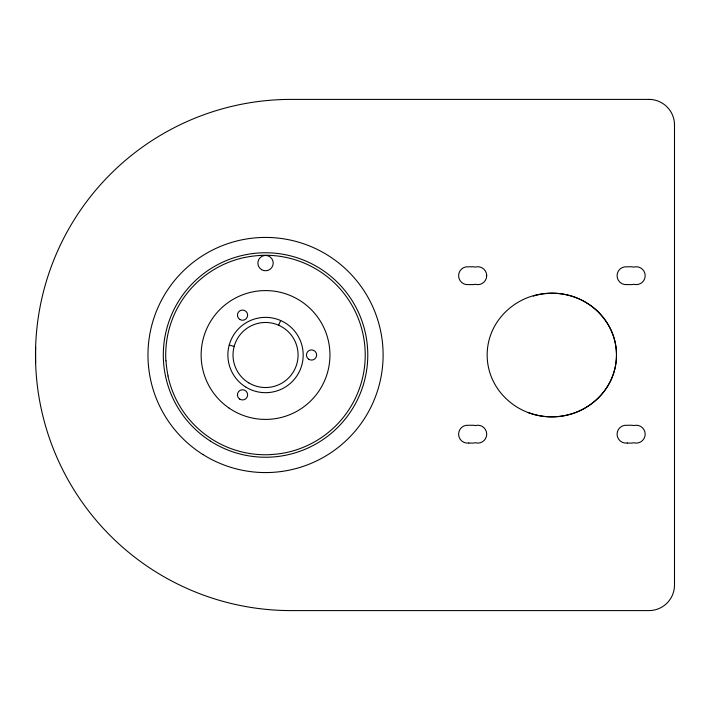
<?xml version="1.0" encoding="UTF-8"?>
<svg xmlns="http://www.w3.org/2000/svg" width="710" height="710" viewBox="0 0 710 710"><rect width="100%" height="100%" fill="white"/><g stroke="black" fill="none" stroke-linecap="round" stroke-linejoin="round"><path stroke-width="1.06" d="M35.624 347.083L35.624 362.916M278.604 325.215L280.663 320.529M229.232 345.069L234.167 346.418M527.983 412.501L533.476 414.312A67.432 67.432 0 0 0 570.405 414.241C590.551 408.57 607.68 392.683 613.83 372.546A59.329 59.329 0 0 0 613.768 337.223C607.503 317.121 590.347 301.28 570.166 295.688A67.432 67.432 0 0 0 533.245 295.759C513.099 301.43 495.971 317.317 489.811 337.454A59.329 59.329 0 0 0 489.882 372.777C495.58 390.988 510.197 405.809 527.983 412.501A67.326 67.326 0 0 0 572.686 413.531C589.229 408.179 603.509 396.011 610.875 380.205A60.164 60.164 0 0 0 613.83 372.546A59.489 59.489 0 0 0 610.884 329.804A61.53 61.53 0 0 0 601.192 315.054L598.778 312.471M271.309 454.595A99.755 99.755 0 0 1 167.942 375.972M165.883 360.858A99.755 99.755 0 0 1 244.506 257.481M259.62 255.431A99.755 99.755 0 0 1 362.996 334.055A98.903 98.903 0 0 1 365.055 349.169A99.755 99.755 0 0 1 286.423 452.536A98.903 98.903 0 0 1 271.371 454.515M168.075 375.945A98.903 98.903 0 0 1 166.025 360.831M244.595 257.535A98.903 98.903 0 0 1 259.709 255.485M533.334 296.052A66.083 66.083 0 0 1 598.858 312.4M648.94 99.4L291.1 99.4A255.6 255.6 0 0 0 35.5 355A255.6 255.6 0 0 0 291.1 610.6L648.94 610.6A25.56 25.56 0 0 0 674.5 585.04L674.5 124.96A25.56 25.56 0 0 0 648.94 99.4M202.927 454.515A117.576 117.576 0 0 0 383.027 359.464A117.576 117.576 0 0 0 210.657 251.02A117.576 117.576 0 0 0 202.927 454.515M468.822 443.022A8.946 8.946 0 0 0 471.378 443.022A8.946 8.946 0 0 0 475.212 442.738A8.946 8.946 0 0 0 486.714 434.165A8.946 8.946 0 0 0 475.212 425.592A8.946 8.946 0 0 0 471.378 425.317A8.946 8.946 0 0 0 468.822 425.317A8.946 8.946 0 0 0 458.598 434.165A8.946 8.946 0 0 0 468.822 443.022M627.294 284.55A8.946 8.946 0 0 0 629.85 284.55A8.946 8.946 0 0 0 633.684 284.266A8.946 8.946 0 0 0 645.186 275.693A8.946 8.946 0 0 0 633.684 267.12A8.946 8.946 0 0 0 629.85 266.845A8.946 8.946 0 0 0 627.294 266.845A8.946 8.946 0 0 0 617.07 275.693A8.946 8.946 0 0 0 627.294 284.55M627.294 443.022A8.946 8.946 0 0 0 629.85 443.022A8.946 8.946 0 0 0 633.684 442.738A8.946 8.946 0 0 0 645.186 434.165A8.946 8.946 0 0 0 633.684 425.592A8.946 8.946 0 0 0 629.85 425.317A8.946 8.946 0 0 0 627.294 425.317A8.946 8.946 0 0 0 617.07 434.165A8.946 8.946 0 0 0 627.294 443.022M486.714 275.693A8.946 8.946 0 0 0 475.212 267.12A8.946 8.946 0 0 0 471.378 266.845A8.946 8.946 0 0 0 468.822 266.845A8.946 8.946 0 0 0 458.598 275.693A8.946 8.946 0 0 0 468.822 284.55A8.946 8.946 0 0 0 471.378 284.55A8.946 8.946 0 0 0 475.212 284.266A8.946 8.946 0 0 0 486.714 275.693M210.426 441.114A102.24 102.24 0 0 0 367.673 359.677A102.24 102.24 0 0 0 218.52 264.218A102.24 102.24 0 0 0 210.426 441.114M261.529 269.631A7.668 7.668 0 0 0 273.208 263.303A7.668 7.668 0 0 0 261.892 256.354A7.668 7.668 0 0 0 261.529 269.631M229.108 408.117A64.415 64.415 0 0 0 329.76 359.997A64.415 64.415 0 0 0 237.761 296.886A64.415 64.415 0 0 0 229.108 408.117M239.98 319.58A5.112 5.112 0 0 0 247.648 315.16A5.112 5.112 0 0 0 239.98 310.731A5.112 5.112 0 0 0 239.98 319.58M308.788 359.304A5.112 5.112 0 0 0 316.651 355.24A5.112 5.112 0 0 0 309.196 350.456A5.112 5.112 0 0 0 308.788 359.304M239.74 399.127A5.112 5.112 0 0 0 247.639 395.124A5.112 5.112 0 0 0 240.228 390.278A5.112 5.112 0 0 0 239.74 399.127M248.793 382.885A32.527 32.527 0 0 0 298.067 355.568A32.527 32.527 0 0 0 249.769 326.556A32.527 32.527 0 0 0 248.793 382.885M246.059 387.243A37.648 37.648 0 0 0 303.179 355.772A37.648 37.648 0 0 0 247.373 322.038A37.648 37.648 0 0 0 246.059 387.243"/></g></svg>
